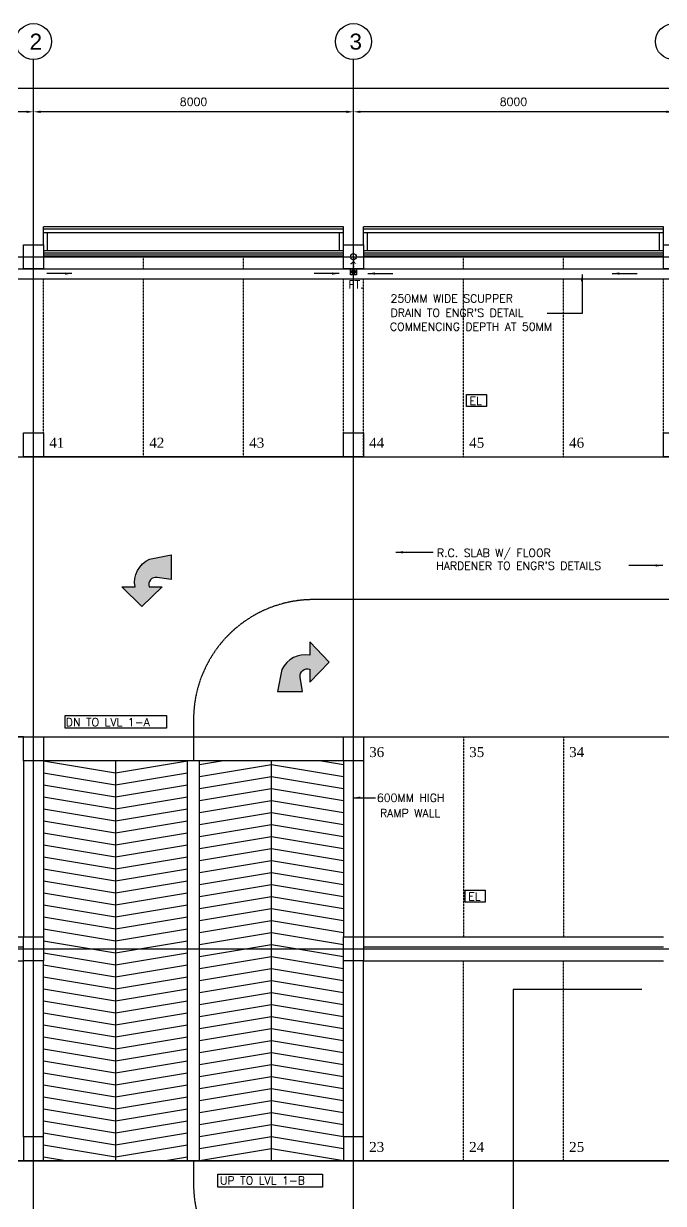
# Model space of a CAD drawing. Header units: millimetres. Extents: x -312260 to 194620, y -310600 to 21683.
# Drawn here: x -122208 to -106208, y -78047 to -48560 of the extents above; entities that cross this region are included whole.
import ezdxf

# ---------------------------------------------------------------- set-up
doc = ezdxf.new("R2010")
doc.units = ezdxf.units.MM
doc.header["$LTSCALE"] = 5
doc.header["$MEASUREMENT"] = 0
doc.header["$PDMODE"] = 3
for name, pattern in [('CENTER', [2, 1.25, -0.25, 0.25, -0.25]), ('DASHDOT2', [0.5, 0.25, -0.125, 0, -0.125]), ('DASHEDX2', [1.5, 1, -0.5]), ('HIDDEN2', [0.1875, 0.125, -0.0625])]:
    doc.linetypes.add(name, pattern=pattern)
for name, color, linetype in [('ARROW', 254, 'Continuous'), ('beam_p', 1, 'Continuous'), ('col', 7, 'Continuous'), ('CP NUMBERING', 1, 'Continuous'), ('DIM', 7, 'Continuous'), ('DRAIN', 5, 'Continuous'), ('EL & K', 10, 'Continuous'), ('FIX', 5, 'Continuous'), ('GRID', 9, 'CENTER'), ('parap', 7, 'Continuous'), ('park L', 9, 'DASHEDX2'), ('RAIL', 1, 'Continuous'), ('RWDP', 1, 'Continuous'), ('SPEC', 7, 'Continuous'), ('wall', 2, 'Continuous')]:
    doc.layers.add(name, color=color, linetype=linetype)
doc.styles.add('CARPARK NO', font='TIMES.TTF', dxfattribs={"height": 200})
doc.styles.add('HELV', font='HELV.shx')
doc.styles.add('ROMS', font='romans.shx', dxfattribs={"width": 0.8, "height": 230})
doc.styles.add('S100', font='ROMANS.shx', dxfattribs={"height": 200})
doc.dimstyles.new('S100', dxfattribs={"dimscale": 0, "dimtxt": 150, "dimasz": 175, "dimexe": 150, "dimexo": 150, "dimgap": 150, "dimtad": 1, "dimdec": 0, "dimzin": 0, "dimdsep": 46, "dimtxsty": 'S100', "dimcen": 0, "dimdle": 100, "dimclrd": 5, "dimclre": 5, "dimclrt": 1, "dimaunit": 1, "dimadec": 0, "dimazin": 0, "dimtfac": 1, "dimtdec": 0, "dimtofl": 0, "dimtmove": 1, "dimatfit": 3, "dimfxl": 1, "dimtolj": 1, "dimtzin": 0, "dimarcsym": 0})

# ---------------------------------------------------------------- blocks, each defined once
blk = doc.blocks.new('*D221')
at = {"layer": 'DEFPOINTS', "color": 0}
for p in [(-113958, -50764), (-113958, -50764), (-105958, -50764)]:
    blk.add_point(p, dxfattribs=at)
at = {"layer": 'DIM', "color": 5, "lineweight": -2}
blk.add_line((-106133, -50764), (-113783, -50764), dxfattribs=at)
at = {"layer": 'DIM', "color": 5}
for points in [[(-113783, -50735), (-113783, -50793), (-113958, -50764)], [(-106133, -50735), (-106133, -50793), (-105958, -50764)]]:
    blk.add_solid(points, dxfattribs=at)
at = {"layer": 'DIM', "color": 1, "insert": (-109958, -50514), "char_height": 200, "attachment_point": 5, "style": 'S100'}
blk.add_mtext('\\A1;8000', dxfattribs=at)
blk = doc.blocks.new('*D222')
at = {"layer": 'DEFPOINTS', "color": 0}
for p in [(-121958, -50764), (-121958, -50764), (-113958, -50764)]:
    blk.add_point(p, dxfattribs=at)
at = {"layer": 'DIM', "color": 5, "lineweight": -2}
blk.add_line((-114133, -50764), (-121783, -50764), dxfattribs=at)
at = {"layer": 'DIM', "color": 5}
for points in [[(-121783, -50735), (-121783, -50793), (-121958, -50764)], [(-114133, -50735), (-114133, -50793), (-113958, -50764)]]:
    blk.add_solid(points, dxfattribs=at)
at = {"layer": 'DIM', "color": 1, "insert": (-117958, -50514), "char_height": 200, "attachment_point": 5, "style": 'S100'}
blk.add_mtext('\\A1;8000', dxfattribs=at)
blk = doc.blocks.new('*D223')
at = {"layer": 'DEFPOINTS', "color": 0}
for p in [(-129958, -50764), (-129958, -50764), (-121958, -50764)]:
    blk.add_point(p, dxfattribs=at)
at = {"layer": 'DIM', "color": 5, "lineweight": -2}
blk.add_line((-122133, -50764), (-129783, -50764), dxfattribs=at)
at = {"layer": 'DIM', "color": 5}
for points in [[(-129783, -50735), (-129783, -50793), (-129958, -50764)], [(-122133, -50735), (-122133, -50793), (-121958, -50764)]]:
    blk.add_solid(points, dxfattribs=at)
at = {"layer": 'DIM', "color": 1, "insert": (-125958, -50514), "char_height": 200, "attachment_point": 5, "style": 'S100'}
blk.add_mtext('\\A1;8000', dxfattribs=at)
blk = doc.blocks.new('*D224')
at = {"layer": 'DEFPOINTS', "color": 0}
for p in [(-73958, -50176), (-129958, -52543), (-73958, -52543)]:
    blk.add_point(p, dxfattribs=at)
at = {"layer": 'DIM', "color": 5, "lineweight": -2}
for p, q in [((-129958, -52393), (-129958, -50026)), ((-73958, -52393), (-73958, -50026)), ((-129783, -50176), (-74133, -50176))]:
    blk.add_line(p, q, dxfattribs=at)
at = {"layer": 'DIM', "color": 5}
for points in [[(-129783, -50147), (-129783, -50205), (-129958, -50176)], [(-74133, -50147), (-74133, -50205), (-73958, -50176)]]:
    blk.add_solid(points, dxfattribs=at)
at = {"layer": 'DIM', "color": 1, "insert": (-101958, -49926), "char_height": 200, "attachment_point": 5, "style": 'S100'}
blk.add_mtext('\\A1;56000', dxfattribs=at)
blk = doc.blocks.new('FT')
at = {"layer": 'FIX', "color": 6, "linetype": 'Continuous'}
for p, q in [((-102916, 3485), (-102974, 3542)), ((-102897, 3492), (-102966, 3561)), ((-102883, 3505), (-102953, 3575)), ((-102875, 3524), (-102934, 3583)), ((-102878, 3553), (-102905, 3580)), ((-102947, 3489), (-102969, 3511))]:
    blk.add_line(p, q, dxfattribs=at)
blk.add_lwpolyline([(-102849, 3609), (-102999, 3609), (-102999, 3459), (-102849, 3459)], close=True, dxfattribs=at)
blk.add_circle((-102924, 3534), 50, dxfattribs=at)

msp = doc.modelspace()

# ---------------------------------------------------------------- hatches: boundary and pattern name
at = {"layer": 'ARROW', "linetype": 'Continuous'}
for points in [[(-118869.5, -62401.7), (-118514.7, -62455.9), (-118514.7, -61833.3), (-119061, -61944.3, 0.3415961), (-119420.1, -62639.4), (-119751.7, -62639.4), (-119247.3, -63124.2), (-118742.9, -62639.4), (-119069.8, -62639.4, -0.5725495)], [(-115051.6, -64694.7), (-115051.6, -65021.7), (-114566.8, -64517.3), (-115051.6, -64012.9), (-115051.6, -64344.5, 0.3415961), (-115746.7, -64703.6), (-115857.7, -65249.9), (-115235.1, -65249.9), (-115289.3, -64895, -0.5725495)]]:
    msp.add_hatch(color=256, dxfattribs=at).paths.add_polyline_path(points)

# ---------------------------------------------------------------- linework, layer by layer
for p, q in [((-114207.7, -66986.9), (-121707.7, -66986.9)), ((-114207.7, -76986.9), (-121707.7, -76986.9))]:
    msp.add_line(p, q)
at = {"color": 8}
for p, q in [((-121707.7, -66986.9), (-119907.7, -67286.9)), ((-119907.7, -66986.9), (-119907.7, -76986.9)), ((-119907.7, -66986.9), (-119907.7, -66986.9)), ((-119907.7, -66986.9), (-119907.7, -66986.9)), ((-119907.7, -67286.9), (-118107.7, -66986.9)), ((-117207.7, -66986.9), (-117807.7, -67086.9)), ((-116007.7, -67086.9), (-117807.7, -67386.9)), ((-116007.7, -76986.9), (-116007.7, -66986.9)), ((-114207.7, -67386.9), (-116007.7, -67086.9)), ((-114207.7, -67086.9), (-114807.7, -66986.9)), ((-121707.7, -67286.9), (-119907.7, -67586.9)), ((-119907.7, -67586.9), (-118107.7, -67286.9)), ((-116007.7, -67386.9), (-117807.7, -67686.9)), ((-114207.7, -67686.9), (-116007.7, -67386.9)), ((-121707.7, -67586.9), (-119907.7, -67886.9)), ((-119907.7, -67886.9), (-118107.7, -67586.9)), ((-116007.7, -67686.9), (-117807.7, -67986.9)), ((-114207.7, -67986.9), (-116007.7, -67686.9)), ((-121707.7, -67886.9), (-119907.7, -68186.9)), ((-119907.7, -68186.9), (-118107.7, -67886.9)), ((-116007.7, -67986.9), (-117807.7, -68286.9)), ((-114207.7, -68286.9), (-116007.7, -67986.9)), ((-121707.7, -68186.9), (-119907.7, -68486.9)), ((-119907.7, -68486.9), (-118107.7, -68186.9)), ((-116007.7, -68286.9), (-117807.7, -68586.9)), ((-114207.7, -68586.9), (-116007.7, -68286.9)), ((-121707.7, -68486.9), (-119907.7, -68786.9)), ((-119907.7, -68786.9), (-118107.7, -68486.9)), ((-116007.7, -68586.9), (-117807.7, -68886.9)), ((-114207.7, -68886.9), (-116007.7, -68586.9)), ((-121707.7, -68786.9), (-119907.7, -69086.9)), ((-119907.7, -69086.9), (-118107.7, -68786.9)), ((-116007.7, -68886.9), (-117807.7, -69186.9)), ((-114207.7, -69186.9), (-116007.7, -68886.9)), ((-121707.7, -69086.9), (-119907.7, -69386.9)), ((-119907.7, -69386.9), (-118107.7, -69086.9)), ((-116007.7, -69186.9), (-117807.7, -69486.9)), ((-114207.7, -69486.9), (-116007.7, -69186.9)), ((-121707.7, -69386.9), (-119907.7, -69686.9)), ((-119907.7, -69686.9), (-118107.7, -69386.9)), ((-116007.7, -69486.9), (-117807.7, -69786.9)), ((-114207.7, -69786.9), (-116007.7, -69486.9)), ((-121707.7, -69686.9), (-119907.7, -69986.9)), ((-119907.7, -69986.9), (-118107.7, -69686.9)), ((-116007.7, -69786.9), (-117807.7, -70086.9)), ((-114207.7, -70086.9), (-116007.7, -69786.9)), ((-121707.7, -69986.9), (-119907.7, -70286.9)), ((-119907.7, -70286.9), (-118107.7, -69986.9)), ((-116007.7, -70086.9), (-117807.7, -70386.9)), ((-114207.7, -70386.9), (-116007.7, -70086.9)), ((-121707.7, -70286.9), (-119907.7, -70586.9)), ((-119907.7, -70586.9), (-118107.7, -70286.9)), ((-116007.7, -70386.9), (-117807.7, -70686.9)), ((-114207.7, -70686.9), (-116007.7, -70386.9)), ((-121707.7, -70586.9), (-119907.7, -70886.9)), ((-119907.7, -70886.9), (-118107.7, -70586.9)), ((-116007.7, -70686.9), (-117807.7, -70986.9)), ((-114207.7, -70986.9), (-116007.7, -70686.9)), ((-121707.7, -70886.9), (-119907.7, -71186.9)), ((-119907.7, -71186.9), (-118107.7, -70886.9)), ((-116007.7, -70986.9), (-117807.7, -71286.9)), ((-114207.7, -71286.9), (-116007.7, -70986.9)), ((-121707.7, -71186.9), (-119907.7, -71486.9)), ((-119907.7, -71486.9), (-118107.7, -71186.9)), ((-116007.7, -71286.9), (-117807.7, -71586.9)), ((-114207.7, -71586.9), (-116007.7, -71286.9)), ((-121707.7, -71486.9), (-119907.7, -71786.9)), ((-119907.7, -71786.9), (-118107.7, -71486.9)), ((-116007.7, -71586.9), (-117807.7, -71886.9)), ((-114207.7, -71886.9), (-116007.7, -71586.9)), ((-121707.7, -71786.9), (-119907.7, -72086.9)), ((-119907.7, -72086.9), (-118107.7, -71786.9)), ((-116007.7, -71886.9), (-117807.7, -72186.9)), ((-114207.7, -72186.9), (-116007.7, -71886.9)), ((-121707.7, -72086.9), (-119907.7, -72386.9)), ((-119907.7, -72386.9), (-118107.7, -72086.9)), ((-116007.7, -72186.9), (-117807.7, -72486.9)), ((-114207.7, -72486.9), (-116007.7, -72186.9)), ((-121707.7, -72386.9), (-119907.7, -72686.9)), ((-119907.7, -72686.9), (-118107.7, -72386.9)), ((-116007.7, -72486.9), (-117807.7, -72786.9)), ((-114207.7, -72786.9), (-116007.7, -72486.9)), ((-121707.7, -72686.9), (-119907.7, -72986.9)), ((-119907.7, -72986.9), (-118107.7, -72686.9)), ((-116007.7, -72786.9), (-117807.7, -73086.9)), ((-114207.7, -73086.9), (-116007.7, -72786.9)), ((-121707.7, -72986.9), (-119907.7, -73286.9)), ((-119907.7, -73286.9), (-118107.7, -72986.9)), ((-116007.7, -73086.9), (-117807.7, -73386.9)), ((-114207.7, -73386.9), (-116007.7, -73086.9)), ((-121707.7, -73286.9), (-119907.7, -73586.9)), ((-119907.7, -73586.9), (-118107.7, -73286.9)), ((-116007.7, -73386.9), (-117807.7, -73686.9)), ((-114207.7, -73686.9), (-116007.7, -73386.9)), ((-121707.7, -73586.9), (-119907.7, -73886.9)), ((-119907.7, -73886.9), (-118107.7, -73586.9)), ((-116007.7, -73686.9), (-117807.7, -73986.9)), ((-114207.7, -73986.9), (-116007.7, -73686.9)), ((-121707.7, -73886.9), (-119907.7, -74186.9)), ((-119907.7, -74186.9), (-118107.7, -73886.9)), ((-116007.7, -73986.9), (-117807.7, -74286.9)), ((-114207.7, -74286.9), (-116007.7, -73986.9)), ((-121707.7, -74186.9), (-119907.7, -74486.9)), ((-119907.7, -74486.9), (-118107.7, -74186.9)), ((-116007.7, -74286.9), (-117807.7, -74586.9)), ((-114207.7, -74586.9), (-116007.7, -74286.9)), ((-121707.7, -74486.9), (-119907.7, -74786.9)), ((-119907.7, -74786.9), (-118107.7, -74486.9)), ((-116007.7, -74586.9), (-117807.7, -74886.9)), ((-114207.7, -74886.9), (-116007.7, -74586.9)), ((-121707.7, -74786.9), (-119907.7, -75086.9)), ((-119907.7, -75086.9), (-118107.7, -74786.9)), ((-116007.7, -74886.9), (-117807.7, -75186.9)), ((-114207.7, -75186.9), (-116007.7, -74886.9)), ((-121707.7, -75086.9), (-119907.7, -75386.9)), ((-119907.7, -75386.9), (-118107.7, -75086.9)), ((-116007.7, -75186.9), (-117807.7, -75486.9)), ((-114207.7, -75486.9), (-116007.7, -75186.9)), ((-121707.7, -75386.9), (-119907.7, -75686.9)), ((-119907.7, -75686.9), (-118107.7, -75386.9)), ((-116007.7, -75486.9), (-117807.7, -75786.9)), ((-114207.7, -75786.9), (-116007.7, -75486.9)), ((-121707.7, -75686.9), (-119907.7, -75986.9)), ((-119907.7, -75986.9), (-118107.7, -75686.9)), ((-121707.7, -75986.9), (-119907.7, -76286.9)), ((-119907.7, -76286.9), (-118107.7, -75986.9)), ((-116007.7, -75786.9), (-117807.7, -76086.9)), ((-114207.7, -76086.9), (-116007.7, -75786.9)), ((-121707.7, -76286.9), (-119907.7, -76586.9)), ((-119907.7, -76586.9), (-118107.7, -76286.9)), ((-116007.7, -76086.9), (-117807.7, -76386.9)), ((-114207.7, -76386.9), (-116007.7, -76086.9)), ((-121707.7, -76586.9), (-119907.7, -76886.9)), ((-119907.7, -76886.9), (-118107.7, -76586.9)), ((-116007.7, -76386.9), (-117807.7, -76686.9)), ((-114207.7, -76686.9), (-116007.7, -76386.9)), ((-121707.7, -76886.9), (-121107.7, -76986.9)), ((-118707.7, -76986.9), (-118107.7, -76886.9)), ((-116007.7, -76686.9), (-117807.7, -76986.9)), ((-114207.7, -76986.9), (-116007.7, -76686.9))]:
    msp.add_line(p, q, dxfattribs=at)
at = {"color": 1}
for points in [[(-121168.6, -65848.3), (-118630.3, -65848.3), (-118630.3, -66168.6), (-121168.6, -66168.6)], [(-117354.2, -77316.7), (-114733.9, -77316.7), (-114733.9, -77637), (-117354.2, -77637)]]:
    msp.add_lwpolyline(points, close=True, dxfattribs=at)
at = {"color": 3}
msp.add_lwpolyline([(-106744, -72701), (-109963.1, -72701), (-109963.1, -80871.3), (-113359.2, -80871.3)], dxfattribs=at)
at = {"layer": 'ARROW', "linetype": 'Continuous', "flags": 128}
for points in [[(-119420.1, -62639.4, -0.3415961), (-119061, -61944.3), (-118514.7, -61833.3), (-118514.7, -62455.9), (-118869.5, -62401.7, 0.5725495), (-119069.8, -62639.4), (-118742.9, -62639.4), (-119247.3, -63124.2), (-119751.7, -62639.4), (-119420.1, -62639.4)], [(-115051.6, -64344.5, 0.3415961), (-115746.7, -64703.6), (-115857.7, -65249.9), (-115235.1, -65249.9), (-115289.3, -64895, -0.5725495), (-115051.6, -64694.7), (-115051.6, -65021.7), (-114566.8, -64517.3), (-115051.6, -64012.9), (-115051.6, -64344.5)]]:
    msp.add_lwpolyline(points, format="xyb", dxfattribs=at)
at = {"layer": 'beam_p', "ltscale": 2}
for p, q in [((-114207.7, -53636.9), (-121707.7, -53636.9)), ((-121707.7, -54086.9), (-121707.7, -53636.9)), ((-114207.7, -54086.9), (-114207.7, -53636.9)), ((-106207.7, -53636.9), (-113707.7, -53636.9)), ((-113707.7, -54086.9), (-113707.7, -53636.9)), ((-106207.7, -54086.9), (-106207.7, -53636.9)), ((-114207.7, -53786.9), (-121707.7, -53786.9)), ((-121607.7, -54236.9), (-121607.7, -53786.9)), ((-114307.7, -54236.9), (-114307.7, -53786.9)), ((-106207.7, -53786.9), (-113707.7, -53786.9)), ((-113607.7, -54236.9), (-113607.7, -53786.9)), ((-106307.7, -54236.9), (-106307.7, -53786.9)), ((-126857.7, -71386.9), (-122207.7, -71386.9)), ((-126707.7, -71636.9), (-122207.7, -71636.9)), ((-113707.7, -71386.9), (-106207.7, -71386.9)), ((-113707.7, -71636.9), (-106207.7, -71636.9)), ((-126857.7, -71986.9), (-122207.7, -71986.9)), ((-113707.7, -71986.9), (-106207.7, -71986.9))]:
    msp.add_line(p, q, dxfattribs=at)
at = {"layer": 'beam_p', "color": 5, "linetype": 'HIDDEN2', "ltscale": 2}
for p, q in [((-121707.7, -53686.9), (-114207.7, -53686.9)), ((-113707.7, -53686.9), (-106207.7, -53686.9))]:
    msp.add_line(p, q, dxfattribs=at)
at = {"layer": 'col', "color": 3}
for points in [[(-121707.7, -54686.9), (-122207.7, -54686.9), (-122207.7, -54086.9), (-121707.7, -54086.9)], [(-113707.7, -54686.9), (-114207.7, -54686.9), (-114207.7, -54086.9), (-113707.7, -54086.9)], [(-105707.7, -54686.9), (-106207.7, -54686.9), (-106207.7, -54086.9), (-105707.7, -54086.9)], [(-121707.7, -59386.9), (-122207.7, -59386.9), (-122207.7, -58786.9), (-121707.7, -58786.9)], [(-113707.7, -59386.9), (-114207.7, -59386.9), (-114207.7, -58786.9), (-113707.7, -58786.9)], [(-105707.7, -59386.9), (-106207.7, -59386.9), (-106207.7, -58786.9), (-105707.7, -58786.9)], [(-121707.7, -66986.9), (-122207.7, -66986.9), (-122207.7, -66386.9), (-121707.7, -66386.9)], [(-121707.7, -66986.9), (-122207.7, -66986.9), (-122207.7, -66386.9), (-121707.7, -66386.9)], [(-113707.7, -66986.9), (-114207.7, -66986.9), (-114207.7, -66386.9), (-113707.7, -66386.9)], [(-113707.7, -66986.9), (-114207.7, -66986.9), (-114207.7, -66386.9), (-113707.7, -66386.9)], [(-121707.7, -71986.9), (-122207.7, -71986.9), (-122207.7, -71386.9), (-121707.7, -71386.9)], [(-113707.7, -71986.9), (-114207.7, -71986.9), (-114207.7, -71386.9), (-113707.7, -71386.9)], [(-121707.7, -76386.9), (-122207.7, -76386.9), (-122207.7, -76986.9), (-121707.7, -76986.9)], [(-121707.7, -76386.9), (-122207.7, -76386.9), (-122207.7, -76986.9), (-121707.7, -76986.9)], [(-113707.7, -76386.9), (-114207.7, -76386.9), (-114207.7, -76986.9), (-113707.7, -76986.9)], [(-113707.7, -76386.9), (-114207.7, -76386.9), (-114207.7, -76986.9), (-113707.7, -76986.9)]]:
    msp.add_lwpolyline(points, close=True, dxfattribs=at)
at = {"layer": 'DRAIN'}
for p, q in [((-129407.7, -54686.9), (-74507.7, -54686.9)), ((-129407.7, -54936.9), (-74507.7, -54936.9))]:
    msp.add_line(p, q, dxfattribs=at)
at = {"layer": 'EL & K', "color": 10}
for points in [[(-111131.5, -57831.6), (-110631.5, -57831.6), (-110631.5, -58131.6), (-111131.5, -58131.6)], [(-111164.3, -70219), (-110664.3, -70219), (-110664.3, -70519), (-111164.3, -70519)]]:
    msp.add_lwpolyline(points, close=True, dxfattribs=at)
at = {"layer": 'GRID', "linetype": 'CENTER', "ltscale": 2}
for p, q in [((-121957.7, -91320.8), (-121957.7, -49459.6)), ((-113957.7, -91320.8), (-113957.7, -49459.6)), ((-137519.2, -54386.9), (-68329.3, -54386.9)), ((-137519.2, -59386.9), (-68329.3, -59386.9)), ((-137519.2, -66386.9), (-68329.3, -66386.9)), ((-137519.2, -71686.9), (-68329.3, -71686.9)), ((-137519.2, -76986.9), (-68329.3, -76986.9)), ((-66396.2, -76986.9), (-135586.2, -76986.9))]:
    msp.add_line(p, q, dxfattribs=at)
at = {"layer": 'GRID', "color": 7, "linetype": 'ByBlock'}
for centre in [(-121957.7, -49009.6), (-113957.7, -49009.6), (-105957.7, -49009.6)]:
    msp.add_circle(centre, 450, dxfattribs=at)
at = {"layer": 'parap', "color": 0, "ltscale": 2}
for p, q in [((-114207.7, -54236.9), (-121707.7, -54236.9)), ((-114207.7, -54236.9), (-121707.7, -54236.9)), ((-106207.7, -54236.9), (-113707.7, -54236.9)), ((-106207.7, -54236.9), (-113707.7, -54236.9)), ((-129707.7, -54386.9), (-122207.7, -54386.9)), ((-114207.7, -54386.9), (-121707.7, -54386.9)), ((-114207.7, -54386.9), (-121707.7, -54386.9)), ((-106207.7, -54386.9), (-113707.7, -54386.9)), ((-106207.7, -54386.9), (-113707.7, -54386.9)), ((-122207.7, -66986.9), (-122207.7, -71386.9)), ((-121707.7, -66986.9), (-121707.7, -71386.9)), ((-118107.7, -76986.9), (-118107.7, -66986.9)), ((-117807.7, -76986.9), (-117807.7, -66986.9)), ((-114207.7, -66986.9), (-114207.7, -71386.9)), ((-113707.7, -66986.9), (-113707.7, -71386.9)), ((-122207.7, -76386.9), (-122207.7, -71986.9)), ((-121707.7, -76386.9), (-121707.7, -71986.9)), ((-114207.7, -76386.9), (-114207.7, -71986.9)), ((-113707.7, -76386.9), (-113707.7, -71986.9))]:
    msp.add_line(p, q, dxfattribs=at)
at = {"layer": 'park L'}
for p, q in [((-119207.7, -54686.9), (-119207.7, -54386.9)), ((-116707.7, -54686.9), (-116707.7, -54386.9)), ((-111207.7, -54686.9), (-111207.7, -54386.9)), ((-108707.7, -54686.9), (-108707.7, -54386.9)), ((-121707.7, -58786.9), (-121707.7, -54936.9)), ((-119207.7, -59386.9), (-119207.7, -54936.9)), ((-116707.7, -59386.9), (-116707.7, -54936.9)), ((-114207.7, -59386.9), (-114207.7, -54936.9)), ((-114207.7, -58786.9), (-114207.7, -54936.9)), ((-113707.7, -59386.9), (-113707.7, -54936.9)), ((-113707.7, -58786.9), (-113707.7, -54936.9)), ((-111207.7, -59386.9), (-111207.7, -54936.9)), ((-108707.7, -59386.9), (-108707.7, -54936.9)), ((-106207.7, -59386.9), (-106207.7, -54936.9)), ((-106207.7, -58786.9), (-106207.7, -54936.9)), ((-111207.7, -66386.9), (-111207.7, -71386.9)), ((-108707.7, -66386.9), (-108707.7, -71386.9)), ((-111207.7, -76986.9), (-111207.7, -71986.9)), ((-108707.7, -76986.9), (-108707.7, -71986.9))]:
    msp.add_line(p, q, dxfattribs=at)
at = {"layer": 'park L', "color": 8, "ltscale": 2}
for p, q in [((-114207.7, -59386.9), (-121707.7, -59386.9)), ((-113707.7, -59386.9), (-106207.7, -59386.9)), ((-122207.7, -66386.9), (-124707.7, -66386.9)), ((-113707.7, -66386.9), (-106207.7, -66386.9)), ((-113707.7, -76986.9), (-106207.7, -76986.9))]:
    msp.add_line(p, q, dxfattribs=at)
at = {"layer": 'RAIL', "color": 5, "ltscale": 1000}
for p, q in [((-121707.7, -54286.9), (-114207.7, -54286.9)), ((-121707.7, -54336.9), (-114207.7, -54336.9)), ((-113707.7, -54286.9), (-106207.7, -54286.9)), ((-113707.7, -54336.9), (-106207.7, -54336.9))]:
    msp.add_line(p, q, dxfattribs=at)
at = {"layer": 'RWDP', "color": 2, "linetype": 'DASHDOT2'}
for points in [[(-114032.3, -54569.6), (-113957.7, -54510.8), (-113891.3, -54564.3)], [(-113957.7, -54386.9), (-113957.7, -54761.9)]]:
    msp.add_lwpolyline(points, dxfattribs=at)
at = {"layer": 'RWDP'}
msp.add_circle((-113957.7, -54386.9), 75, dxfattribs=at)
at = {"layer": 'wall', "linetype": 'DASHEDX2', "ltscale": 3}
for points in [[(-85957.7, -66386.9), (-85957.7, -65956, 0.4142136), (-88957.7, -62956), (-114957.7, -62956, 0.4142136), (-117957.7, -65956), (-117957.7, -66986.9)], [(-117957.7, -76986.9), (-117957.7, -77557.5, 0.4142136), (-114957.7, -80557.5), (-104957.7, -80557.5, 0.4142136), (-101957.7, -77557.5), (-101957.7, -76388.8)]]:
    msp.add_lwpolyline(points, format="xyb", dxfattribs=at)

# ---------------------------------------------------------------- block references
at = {"layer": 'wall', "xscale": -1, "rotation": 180}
msp.add_blockref('FT', (-11033.5, -51228), dxfattribs=at)

# ---------------------------------------------------------------- texts
at = {"color": 1, "style": 'S100'}
msp.add_text('FT.', height=200, rotation=0, dxfattribs=at).set_placement((-114079.7, -55181.8))
at = {"color": 2, "style": 'S100'}
for s, p in [('DN TO LVL 1-A', (-121151.8, -66118.7)), ('UP TO LVL 1-B', (-117297.4, -77574.6))]:
    msp.add_text(s, height=200, rotation=0, dxfattribs=at).set_placement(p)
at = {"layer": 'CP NUMBERING', "style": 'CARPARK NO'}
for s, p in [('41', (-121566.1, -59160.3)), ('42', (-119066.1, -59160.3)), ('43', (-116566.1, -59160.3)), ('44', (-113566.1, -59160.3)), ('45', (-111066.1, -59160.3)), ('46', (-108566.1, -59160.3)), ('36', (-113566.1, -66891.5)), ('35', (-111066.1, -66891.5)), ('34', (-108566.1, -66891.5)), ('23', (-113566.1, -76760.3)), ('24', (-111066.1, -76760.3)), ('25', (-108566.1, -76760.3))]:
    msp.add_text(s, height=250, dxfattribs=at).set_placement(p)
at = {"layer": 'EL & K', "color": 10, "style": 'ROMS'}
for p in [(-111055.7, -58088.9), (-111088.5, -70476.4)]:
    msp.add_text('EL', height=200, dxfattribs=at).set_placement(p)
at = {"layer": 'GRID', "color": 3, "linetype": 'ByBlock', "style": 'HELV'}
for s, p in [('2', (-122056.3, -49210)), ('3', (-114056.3, -49210))]:
    msp.add_text(s, height=400, dxfattribs=at).set_placement(p)
at = {"layer": 'SPEC', "style": 'S100'}
for s, p in [('250MM WIDE SCUPPER', (-113031.6, -55530.4)), ("DRAIN TO ENGR'S DETAIL", (-113031.6, -55888.7)), ('COMMENCING DEPTH AT 50MM', (-113046.2, -56235)), ('R.C. SLAB W/ FLOOR', (-111871.1, -61888.2)), ("HARDENER TO ENGR'S DETAILS", (-111890.1, -62208.3)), ('600MM HIGH ', (-113372.8, -68009.9)), ('RAMP WALL', (-113295.8, -68392.9))]:
    msp.add_text(s, height=200, dxfattribs=at).set_placement(p)

# ---------------------------------------------------------------- dimensions: what is measured, and where the dimension line sits
at = {"layer": 'DIM'}
dim = msp.add_aligned_dim(p1=(-129957.7, -52543.1), p2=(-73957.7, -52543.1), distance=2367, dimstyle='S100', override={"dimscale": 1}, dxfattribs=at)
dim.commit()
dim.dimension.update_dxf_attribs({"geometry": '*D224', "text_midpoint": (-101957.7, -49926.1)})
for base, p1, p2, picture, middle in [((-129957.7, -50764.1), (-121957.7, -50764.1), (-129957.7, -50764.1), '*D223', (-125957.7, -50514.1)), ((-121957.7, -50764.1), (-113957.7, -50764.1), (-121957.7, -50764.1), '*D222', (-117957.7, -50514.1)), ((-113957.7, -50764.1), (-105957.7, -50764.1), (-113957.7, -50764.1), '*D221', (-109957.7, -50514.1))]:
    dim = msp.add_linear_dim(base=base, p1=p1, p2=p2, dimstyle='S100', override={"dimscale": 1}, dxfattribs=at)
    dim.commit()
    dim.dimension.update_dxf_attribs({"geometry": picture, "text_midpoint": middle})

# ---------------------------------------------------------------- leaders
at = {"layer": 'RWDP'}
for points in [[(-120998.5, -54807.2), (-121622.3, -54807.2)], [(-114317.9, -54807.2), (-114941.6, -54807.2)], [(-113597.6, -54807.2), (-112973.9, -54807.2)], [(-108242.7, -54827), (-108242.7, -55805.7), (-109114.4, -55805.7)], [(-107485.5, -54807.2), (-106861.8, -54807.2)]]:
    msp.add_leader(points, dimstyle='S100', override={"dimscale": 1, "dimtad": 0}, dxfattribs=at)
at = {"layer": 'SPEC'}
for points, override in [([(-112896.8, -61772.8), (-111965.3, -61772.8)], {"dimscale": 1, "dimtad": 0}), ([(-106223.1, -62103.4), (-107074.5, -62103.4)], {"dimscale": 1, "dimtad": 0}), ([(-113957.7, -67906.5), (-113408.9, -67906.5)], {"dimscale": 1})]:
    msp.add_leader(points, dimstyle='S100', override=override, dxfattribs=at)

doc.saveas('drawing.dxf')
